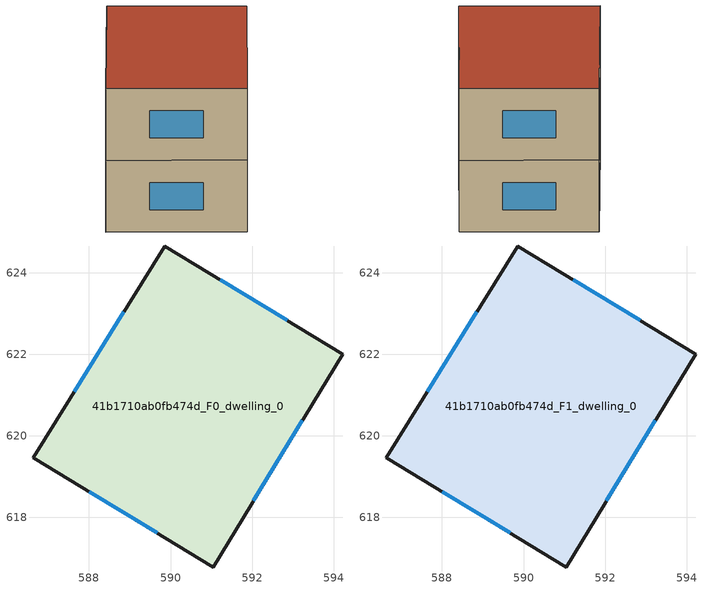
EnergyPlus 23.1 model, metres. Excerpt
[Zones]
41b1710ab0fb474d_F0_dwelling_0
 floor ground (EU_floor_Construction): 594.22,622 591.04,616.78 586.64,619.46 589.86,624.66 z0
 wall outside (EU_wall_Construction): 591.04,616.78 594.22,622 589.86,624.66 586.64,619.46 591.04,616.78 z0:3
 window (EU_Window_Construction): 592.03,618.41 593.23,620.38 / 588.01,618.63 589.67,617.62 / 588.86,623.04 587.64,621.08 / 592.86,622.83 591.22,623.83 z0.93:2.07
41b1710ab0fb474d_F1_dwelling_0
 floor to 41b1710ab0fb474d_F0_dwelling_0 (EU_floor_Construction): 594.22,622 591.04,616.78 586.64,619.46 589.86,624.66 z3
 wall outside (EU_wall_Construction): 591.04,616.78 594.22,622 589.86,624.66 586.64,619.46 591.04,616.78 z3:6
 window (EU_Window_Construction): 592.03,618.41 593.23,620.38 / 588.01,618.63 589.67,617.62 / 588.86,623.04 587.64,621.08 / 592.86,622.83 591.22,623.83 z3.93:5.07
 roof outside (EU_roof_Construction): 591.04,616.78 594.22,622 589.86,624.66 586.64,619.46 z6
[Building]
EU S2 Campaign: North Axis=0; Terrain=City; Solar Distribution=FullExterior
[Site:Location]
Montreal-Trudeau.Intl.AP: Latitude=45.4667; Longitude=-73.75; Time Zone=-5; Elevation=36
[SizingPeriod:WeatherFileDays]
AnnualSizingPeriod: Begin Month=1; Begin Day of Month=1; End Month=12; End Day of Month=31; Day of Week for Start Day=Monday; Use Weather File Daylight Saving Period=No; Use Weather File Rain and Snow Indicators=No
[MATERIAL]
EU_InternalMass_Material: Roughness=MediumRough; Thickness=0.1; Conductivity=1; Density=1800; Specific Heat=900; Thermal Absorptance=0.9; Solar Absorptance=0.7; Visible Absorptance=0.7
[MATERIAL:NOMASS] Roughness=MediumRough; Thermal Absorptance=0.9; Solar Absorptance=0.7; Visible Absorptance=0.7
Name | Thermal Resistance
EU_wall_NoMass; EU_floor_NoMass | 1.51479
EU_roof_NoMass | 2.84114
[WINDOWMATERIAL:SIMPLEGLAZINGSYSTEM]
EU_Window_SimpleGlazing: UFactor=3.53504; Solar Heat Gain Coefficient=0.8; Visible Transmittance=0.8
[CONSTRUCTION]
EU_wall_Construction: EU_wall_NoMass
EU_roof_Construction: EU_roof_NoMass
EU_floor_Construction: EU_floor_NoMass
EU_Window_Construction: EU_Window_SimpleGlazing
EU_InternalMass_Construction: EU_InternalMass_Material
[ZONE] Type=1; Multiplier=1; Ceiling Height=autocalculate; Floor Area=autocalculate; Part of Total Floor Area=Yes
Name | Volume
41b1710ab0fb474d_F0_dwelling_0 | 94.0671
41b1710ab0fb474d_F1_dwelling_0 | 94.0679
[INTERNALMASS] Construction=EU_InternalMass_Construction; Surface Area=31.3556
Name | Zone or ZoneList
41b1710ab0fb474d_F0_dwelling_0_EU_InternalMass | 41b1710ab0fb474d_F0_dwelling_0
41b1710ab0fb474d_F1_dwelling_0_EU_InternalMass | 41b1710ab0fb474d_F1_dwelling_0
[OTHEREQUIPMENT] Fuel Type=Electricity; Design Level Calculation Method=Watts/Area; Power per Zone Floor Area=1; Fraction Latent=0; Fraction Radiant=0; Fraction Lost=0; Carbon Dioxide Generation Rate=0; EndUse Subcategory=EU_Step8_InternalGains
Name | Zone or ZoneList or Space or SpaceList | Schedule
EU_Step8_InternalGain_41b1710ab0fb474d_F0_dwelling_0_f000 | 41b1710ab0fb474d_F0_dwelling_0 | EU_Step8_GainSchedule_41b1710ab0fb474d_F0_dwelling_0_f000
EU_Step8_InternalGain_41b1710ab0fb474d_F1_dwelling_0_f000 | 41b1710ab0fb474d_F1_dwelling_0 | EU_Step8_GainSchedule_41b1710ab0fb474d_F1_dwelling_0_f000
[ZONEVENTILATION:DESIGNFLOWRATE] Schedule=EU_AlwaysOn; Design Flow Rate Calculation Method=AirChanges/Hour; Air Changes per Hour=0.775154; Ventilation Type=Natural; Fan Pressure Rise=0; Fan Total Efficiency=1; Constant Term Coefficient=1; Temperature Term Coefficient=0; Velocity Term Coefficient=0; Velocity Squared Term Coefficient=0; Minimum Indoor Temperature=-100; Maximum Indoor Temperature=100; Delta Temperature=-100; Minimum Outdoor Temperature=-100; Maximum Outdoor Temperature=100; Maximum Wind Speed=40
Name | Zone or ZoneList or Space or SpaceList
EU_ConstantAir_41b1710ab0fb474d_F0_dwelling_0 | 41b1710ab0fb474d_F0_dwelling_0
EU_ConstantAir_41b1710ab0fb474d_F1_dwelling_0 | 41b1710ab0fb474d_F1_dwelling_0
[HVACTEMPLATE:THERMOSTAT] Constant Heating Setpoint=20; Constant Cooling Setpoint=50
EU_HeatOnly_41b1710ab0fb474d_F0_dwelling_0; EU_HeatOnly_41b1710ab0fb474d_F1_dwelling_0
[HVACTEMPLATE:ZONE:IDEALLOADSAIRSYSTEM] System Availability Schedule=EU_AlwaysOn; Maximum Heating Supply Air Temperature=50; Minimum Cooling Supply Air Temperature=13; Maximum Heating Supply Air Humidity Ratio=0.0156; Minimum Cooling Supply Air Humidity Ratio=0.0077; Heating Limit=NoLimit; Cooling Limit=NoLimit; Heating Availability Schedule=EU_AlwaysOn; Cooling Availability Schedule=EU_CoolingOff; Dehumidification Control Type=ConstantSensibleHeatRatio; Cooling Sensible Heat Ratio=0.7; Dehumidification Setpoint=60; Humidification Control Type=None; Humidification Setpoint=30; Outdoor Air Method=None; Outdoor Air Flow Rate per Person=0.00944; Outdoor Air Flow Rate per Zone Floor Area=0; Outdoor Air Flow Rate per Zone=0; Demand Controlled Ventilation Type=None; Outdoor Air Economizer Type=NoEconomizer; Heat Recovery Type=None; Sensible Heat Recovery Effectiveness=0.7; Latent Heat Recovery Effectiveness=0.65
Name | Template Thermostat
41b1710ab0fb474d_F0_dwelling_0 | EU_HeatOnly_41b1710ab0fb474d_F0_dwelling_0
41b1710ab0fb474d_F1_dwelling_0 | EU_HeatOnly_41b1710ab0fb474d_F1_dwelling_0
[SIZING:ZONE] Zone Cooling Design Supply Air Temperature Input Method=SupplyAirTemperature; Zone Cooling Design Supply Air Temperature=13; Zone Heating Design Supply Air Temperature Input Method=SupplyAirTemperature; Zone Heating Design Supply Air Temperature=50; Zone Cooling Design Supply Air Humidity Ratio=0.008; Zone Heating Design Supply Air Humidity Ratio=0.008; Cooling Design Air Flow Method=DesignDay; Cooling Design Air Flow Rate=0; Cooling Minimum Air Flow per Zone Floor Area=0.000762; Cooling Minimum Air Flow=0; Cooling Minimum Air Flow Fraction=0.2; Heating Design Air Flow Method=DesignDay; Heating Design Air Flow Rate=0; Heating Maximum Air Flow per Zone Floor Area=0.002032; Heating Maximum Air Flow=0.141576; Heating Maximum Air Flow Fraction=0.3; Account for Dedicated Outdoor Air System=No; Dedicated Outdoor Air System Control Strategy=NeutralSupplyAir; Dedicated Outdoor Air Low Setpoint Temperature for Design=autosize; Dedicated Outdoor Air High Setpoint Temperature for Design=autosize; Zone Load Sizing Method=Sensible Load Only No Latent Load; Zone Latent Cooling Design Supply Air Humidity Ratio Input Method=HumidityRatioDifference; Zone Cooling Design Supply Air Humidity Ratio Difference=0.005; Zone Latent Heating Design Supply Air Humidity Ratio Input Method=HumidityRatioDifference; Zone Humidification Design Supply Air Humidity Ratio Difference=0.005
41b1710ab0fb474d_F0_dwelling_0; 41b1710ab0fb474d_F1_dwelling_0
[SCHEDULE:CONSTANT]
Name | Hourly Value
EU_AlwaysOn | 1
EU_CoolingOff | 0
[SCHEDULE:FILE] Column Number=1; Rows to Skip at Top=0; Number of Hours of Data=8760; Column Separator=Comma; Interpolate to Timestep=No; Minutes per Item=60; Adjust Schedule for Daylight Savings=Yes
Name | File
EU_Step8_GainSchedule_41b1710ab0fb474d_F0_dwelling_0_f000 | ../../schedules/41b1710ab0fb474d/41b1710ab0fb474d_F0_dwelling_0_f000_gain.csv
EU_Step8_GainSchedule_41b1710ab0fb474d_F1_dwelling_0_f000 | ../../schedules/41b1710ab0fb474d/41b1710ab0fb474d_F1_dwelling_0_f000_gain.csv
